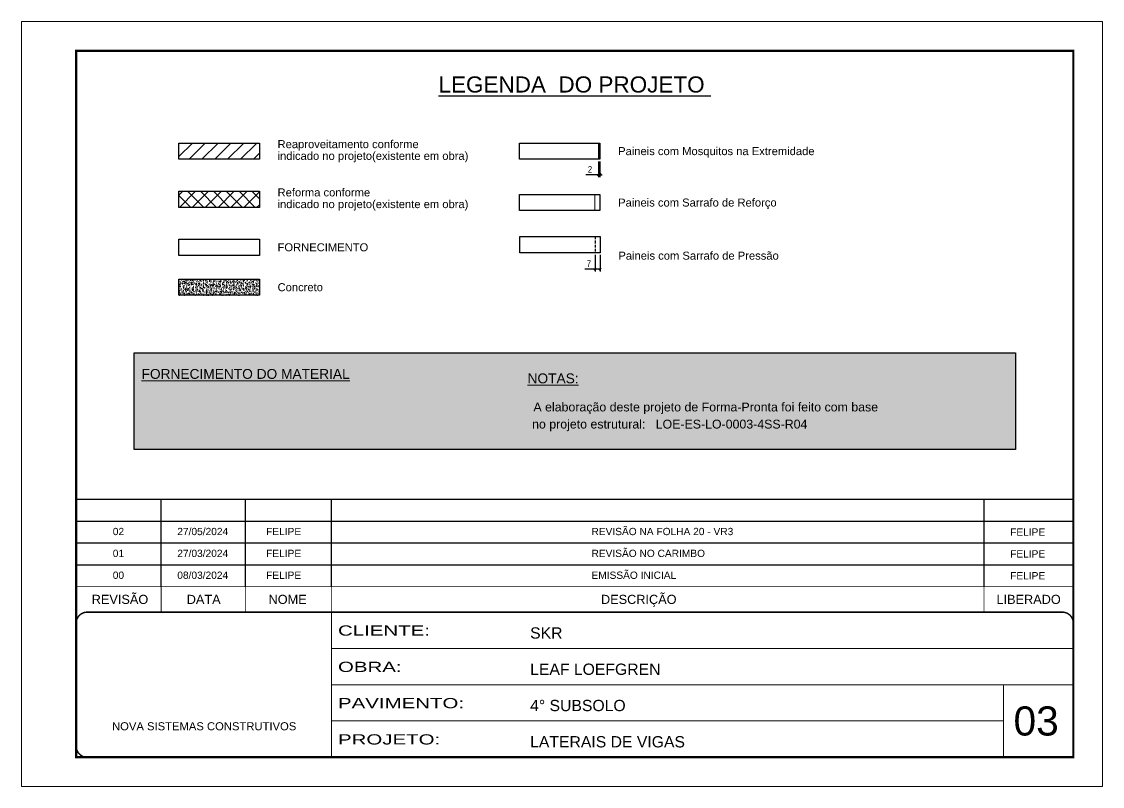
# Model space of a CAD drawing. Extents: x 3309 to 9590, y -2522 to 14608.
# Drawn here: x 6493 to 7978, y 13558 to 14608 of the extents above; entities that cross this region are included whole.
import ezdxf
from ezdxf.enums import TextEntityAlignment as Align

# ---------------------------------------------------------------- set-up
doc = ezdxf.new("R2010")
doc.units = 0
for name, pattern in [('CONTINUO', [0]), ('DASHED', [0.75, 0.5, -0.25]), ('HIDDEN', [0.375, 0.25, -0.125])]:
    doc.linetypes.add(name, pattern=pattern)
for name, color, linetype, lineweight in [('CARIMBO', 255, 'Continuous', 9), ('Folhas', 255, 'Continuous', 9), ('Hachura', 251, 'Continuous', 9), ('SARRAFO DE PRESSAO', 251, 'DASHED', 9)]:
    doc.layers.add(name, color=color, linetype=linetype, lineweight=lineweight)
for name, color, linetype in [('COTA', 241, 'Continuous'), ('Painéis', 200, 'Continuous'), ('SARR_2.2x7', 40, 'Continuous')]:
    doc.layers.add(name, color=color, linetype=linetype)
doc.layers.add('Demarcação 2', color=7, linetype='Continuous', lineweight=9, true_color=0xe0e0e0)
doc.styles.add('ARIAL', font='arial.ttf')
doc.styles.add('COTA TECNICA-50', font='techl___.ttf', dxfattribs={"height": 9})
doc.styles.add('Tecnologia', font='')
doc.styles.get('Tecnologia').set_extended_font_data('Forgotten Futurist')
doc.dimstyles.new('COTA PAINEL-50', dxfattribs={"dimtxt": 9, "dimasz": 3, "dimexe": 3, "dimexo": 3, "dimgap": 3, "dimtad": 1, "dimdec": 1, "dimzin": 12, "dimdsep": 46, "dimtxsty": 'COTA TECNICA-50', "dimblk1": 'OBLIQUE', "dimblk2": 'OBLIQUE', "dimsah": 1, "dimcen": 0.9, "dimclrd": 4, "dimclre": 4, "dimclrt": 240, "dimadec": 1, "dimazin": 3, "dimtfac": 1, "dimtdec": 1, "dimtmove": 0, "dimatfit": 3, "dimfxl": 1, "dimtolj": 1, "dimtzin": 12, "dimarcsym": 0})

# ---------------------------------------------------------------- blocks, each defined once
blk = doc.blocks.new('_Oblique')
at = {"color": 0, "linetype": 'ByBlock', "lineweight": -2}
blk.add_line((-0.5, -0.5), (0.5, 0.5), dxfattribs=at)
blk = doc.blocks.new('*D11')
at = {"layer": 'COTA', "color": 4, "lineweight": -2, "transparency": 16777216}
for p, q in [((7285.5, 14415.9), (7285.5, 14394.5)), ((7287.5, 14415.9), (7287.5, 14394.5)), ((7285.5, 14397.5), (7268, 14397.5)), ((7287.5, 14397.5), (7285.5, 14397.5)), ((7287.5, 14397.5), (7290.5, 14397.5))]:
    blk.add_line(p, q, dxfattribs=at)
at = {"layer": 'Defpoints', "color": 0, "transparency": 16777216}
for p in [(7285.5, 14418.9), (7287.5, 14418.9), (7285.5, 14397.5)]:
    blk.add_point(p, dxfattribs=at)
at = {"layer": 'COTA', "color": 4, "lineweight": -2, "transparency": 16777216, "xscale": 3, "yscale": 3, "zscale": 3}
blk.add_blockref('_Oblique', (7285.5, 14397.5), dxfattribs=at)
at = {"layer": 'COTA', "color": 4, "lineweight": -2, "transparency": 16777216, "xscale": 3, "yscale": 3, "zscale": 3, "rotation": 180}
blk.add_blockref('_Oblique', (7287.5, 14397.5), dxfattribs=at)
at = {"layer": 'COTA', "color": 240, "transparency": 16777216, "insert": (7273.8, 14405), "char_height": 9, "attachment_point": 5, "style": 'COTA TECNICA-50'}
blk.add_mtext('\\A1;2', dxfattribs=at)
blk = doc.blocks.new('*D12')
at = {"layer": 'COTA', "color": 4, "lineweight": -2, "transparency": 16777216}
for p, q in [((7280.9, 14287.5), (7280.9, 14265)), ((7287.9, 14287.5), (7287.9, 14265)), ((7280.9, 14268), (7266.7, 14268)), ((7287.9, 14268), (7280.9, 14268))]:
    blk.add_line(p, q, dxfattribs=at)
at = {"layer": 'Defpoints', "color": 0, "transparency": 16777216}
for p in [(7280.9, 14290.5), (7287.9, 14290.5), (7280.9, 14268)]:
    blk.add_point(p, dxfattribs=at)
at = {"layer": 'COTA', "color": 4, "lineweight": -2, "transparency": 16777216, "xscale": 3, "yscale": 3, "zscale": 3, "rotation": 180}
blk.add_blockref('_Oblique', (7280.9, 14268), dxfattribs=at)
at = {"layer": 'COTA', "color": 4, "lineweight": -2, "transparency": 16777216, "xscale": 3, "yscale": 3, "zscale": 3}
blk.add_blockref('_Oblique', (7287.9, 14268), dxfattribs=at)
at = {"layer": 'COTA', "color": 240, "transparency": 16777216, "insert": (7272.3, 14275.6), "char_height": 9, "attachment_point": 5, "style": 'COTA TECNICA-50'}
blk.add_mtext('\\A1;7', dxfattribs=at)
blk = doc.blocks.new('9999999999')
at = {"color": 30, "linetype": 'CONTINUO'}
for p, q in [((98564.6, 34230.2), (98564.6, 34429.4)), ((98564.6, 34379.6), (99584, 34379.6)), ((98564.6, 34329.8), (99488, 34329.8)), ((99584, 34329.8), (99488, 34329.8)), ((99488, 34329.8), (99488, 34230.2)), ((98564.6, 34280), (99488, 34280))]:
    blk.add_line(p, q, dxfattribs=at)
at = {"color": 30, "linetype": 'CONTINUO', "const_width": 2}
blk.add_lwpolyline([(99584, 34230.2), (99584, 34414.4, 0.414214), (99569, 34429.4), (98229, 34429.4, 0.414214), (98214, 34414.4), (98214, 34245.2, 0.414214), (98229, 34230.2), (99584, 34230.2)], format="xyb", dxfattribs=at)
at = {"layer": 'Folhas'}
blk.add_lwpolyline([(98139, 34190.2), (99624, 34190.2), (99624, 35240.2), (98139, 35240.2)], close=True, dxfattribs=at)
at = {"layer": 'Folhas', "color": 30, "const_width": 3}
blk.add_lwpolyline([(98214, 34230.2), (99584, 34230.2), (99584, 35200.2), (98214, 35200.2)], close=True, dxfattribs=at)
at = {"color": 7, "linetype": 'Continuous', "ltscale": 5, "style": 'ARIAL'}
for s, height, p in [('SKR', 15.48, (98837.7, 34393.1)), ('LEAF LOEFGREN', 15.483, (98837.7, 34343.3)), ('4° SUBSOLO', 15.48, (98837.7, 34293.5)), ('NOVA SISTEMAS CONSTRUTIVOS', 11.059, (98263.2, 34267.2)), ('LATERAIS DE VIGAS', 15.483, (98837.7, 34243.7))]:
    blk.add_text(s, height=height, dxfattribs=at).set_placement(p)
at = {"layer": 'Folhas', "color": 7, "style": 'Tecnologia', "width": 1.5}
for s, p in [('CLIENTE:', (98573.7, 34397.2)), ('OBRA:', (98573.7, 34347.3)), ('PAVIMENTO:', (98573.7, 34297.5)), ('PROJETO:', (98573.7, 34247.7))]:
    blk.add_text(s, height=14, dxfattribs=at).set_placement(p)

msp = doc.modelspace()

# ---------------------------------------------------------------- hatches: boundary and pattern name
at = {"layer": 'COTA', "linetype": 'ByBlock'}
h = msp.add_hatch(dxfattribs=at)
h.set_pattern_fill('AR-CONC', color=256, scale=0.9, style=0)
h.set_pattern_definition([(50, (-91646.109, -20632.345), (6.45534164, -0.56476921), [0.675, -7.425]), (355, (-91646.109, -20632.345), (-1.248762, 6.7697292), [0.54, -5.94]), (100.4514445, (-91645.571, -20632.392), (5.20657962, 6.20495992), [0.57366173, -6.310279]), (46.1842, (-91646.109, -20630.545), (9.605172, -1.4896735), [1.0125, -11.1375]), (96.635635, (-91645.309, -20630.669), (8.4119575, 8.7670674), [0.8604931, -9.4654238]), (351.184164, (-91646.109, -20630.545), (8.4119575, 8.7670674), [0.81, -8.91]), (21, (-91645.209, -20630.995), (5.37216347, -3.62357002), [0.675, -7.425]), (326, (-91645.209, -20630.995), (2.189838, 6.5263504), [0.54, -5.94]), (71.451445, (-91644.7615, -20631.297), (7.5620014, 2.90278038), [0.5736617, -6.310279]), (37.5, (-91646.1092, -20632.3452), (0.1094387, 2.996044684), [0, -5.868, 0, -6.03, 0, -5.9625]), (7.5, (-91646.1092, -20632.3452), (2.36762584, 3.54970541), [0, -3.438, 0, -5.733, 0, -2.2725]), (327.5, (-91648.1162, -20632.3452), (4.804401926, -0.202993846), [0, -2.25, 0, -7.02, 0, -9.315]), (317.5, (-91649.016, -20632.3452), (5.24867552, 0.90094484), [0, -2.925, 0, -4.662, 0, -6.615])])
h.paths.add_polyline_path([(6819.54, 14232.09), (6819.54, 14254.34), (6708.97, 14254.34), (6708.97, 14232.09)])
at = {"layer": 'Demarcação 2'}
h = msp.add_hatch(color=8, dxfattribs=at)
h.set_gradient(color1=(112, 112, 112), one_color=1, tint=1, name='SPHERICAL')
h.paths.add_polyline_path([(6647.3, 14153.27), (7858.56, 14153.27), (7858.56, 14020.26), (6647.3, 14020.26)])
at = {"layer": 'Hachura', "linetype": 'ByBlock'}
h = msp.add_hatch(dxfattribs=at)
h.set_pattern_fill('ANSI31', color=256, scale=100)
h.set_pattern_definition([(45, (-110441.16, -20632.345), (-8.8388348, 8.8388348), [])])
h.paths.add_polyline_path([(6819.54, 14441.18), (6708.97, 14441.18), (6708.97, 14418.93), (6819.54, 14418.93)])
h = msp.add_hatch(dxfattribs=at)
h.set_pattern_fill('ANSI37', color=256, scale=100)
h.set_pattern_definition([(45, (-110441.16, -20632.345), (-8.8388348, 8.8388348), []), (135, (-110441.16, -20632.345), (-8.8388348, -8.8388348), [])])
h.paths.add_polyline_path([(6819.54, 14374.95), (6708.97, 14374.95), (6708.97, 14352.7), (6819.54, 14352.7)])

# ---------------------------------------------------------------- linework, layer by layer
at = {"color": 30}
for p, q in [((6567.87, 13952.1), (7937.87, 13952.1)), ((6684.63, 13832.1), (6684.63, 13952.1)), ((6800.29, 13832.1), (6800.29, 13952.1)), ((6918.45, 13832.1), (6918.45, 13952.1)), ((7815.21, 13832.1), (7815.21, 13952.1)), ((6567.87, 13922.1), (7937.87, 13922.1)), ((6567.87, 13892.1), (7937.87, 13892.1)), ((6567.87, 13862.1), (7937.87, 13862.1))]:
    msp.add_line(p, q, dxfattribs=at)
msp.add_lwpolyline([(6647.3, 14153.27), (7858.56, 14153.27), (7858.56, 14020.26), (6647.3, 14020.26)], close=True, dxfattribs=at)
at = {"color": 30, "const_width": 1}
for points in [[(6567.87, 13832.1), (7937.87, 13832.1)], [(6684.63, 13832.1), (6684.63, 13797.1)], [(6800.29, 13832.1), (6800.29, 13797.1)], [(6918.45, 13832.1), (6918.45, 13797.1)], [(7815.21, 13832.1), (7815.21, 13797.1)]]:
    msp.add_lwpolyline(points, dxfattribs=at)
at = {"layer": 'COTA', "linetype": 'ByBlock'}
msp.add_lwpolyline([(6708.97, 14254.34), (6819.54, 14254.34), (6819.54, 14232.09), (6708.97, 14232.09)], close=True, dxfattribs=at)
at = {"layer": 'Painéis'}
msp.add_line((7285.51, 14441.18), (7285.51, 14418.93), dxfattribs=at)
for points in [[(6708.97, 14441.18), (6819.54, 14441.18), (6819.54, 14418.93), (6708.97, 14418.93)], [(7176.94, 14441.18), (7287.51, 14441.18), (7287.51, 14418.93), (7176.94, 14418.93)], [(6708.97, 14374.95), (6819.54, 14374.95), (6819.54, 14352.7), (6708.97, 14352.7)], [(7176.94, 14370.58), (7287.51, 14370.58), (7287.51, 14348.33), (7176.94, 14348.33)], [(6708.97, 14309.14), (6819.54, 14309.14), (6819.54, 14286.89), (6708.97, 14286.89)], [(7177.3, 14312.75), (7287.87, 14312.75), (7287.87, 14290.5), (7177.3, 14290.5)]]:
    msp.add_lwpolyline(points, close=True, dxfattribs=at)
at = {"layer": 'SARR_2.2x7', "linetype": 'HIDDEN', "ltscale": 15}
msp.add_line((7280.87, 14312.75), (7280.87, 14290.5), dxfattribs=at)
at = {"layer": 'SARRAFO DE PRESSAO'}
for p, q in [((7280.51, 14370.58), (7284.01, 14370.58)), ((7280.51, 14370.58), (7280.51, 14348.33)), ((7287.51, 14370.58), (7284.01, 14370.58)), ((7287.51, 14370.58), (7287.51, 14348.33)), ((7280.51, 14348.33), (7284.01, 14348.33)), ((7287.51, 14348.33), (7284.01, 14348.33))]:
    msp.add_line(p, q, dxfattribs=at)

# ---------------------------------------------------------------- block references
at = {"layer": 'SARRAFO DE PRESSAO', "color": 6, "linetype": 'ByBlock'}
msp.add_blockref('9999999999', (-91646.11, -20632.35), dxfattribs=at)

# ---------------------------------------------------------------- texts
at = {"color": 0, "linetype": 'Continuous', "ltscale": 5, "style": 'ARIAL'}
msp.add_text('%%ULEGENDA  DO PROJETO ', height=22.1184, dxfattribs=at).set_placement((7252.78, 14510.54), align=Align.CENTER)
at = {"style": 'ARIAL'}
for s, p in [('REVISÃO', (6628.05, 13814.6)), ('DATA', (6743.03, 13814.6)), ('NOME', (6858.39, 13814.6)), ('DESCRIÇÃO', (7340.84, 13814.6)), ('LIBERADO', (7876.51, 13814.6))]:
    msp.add_text(s, height=12.5, dxfattribs=at).set_placement(p, align=Align.MIDDLE_CENTER)
at = {"layer": 'CARIMBO', "style": 'ARIAL'}
for s, p in [('Reaproveitamento conforme ', (6844.54, 14439.63)), ('Paineis com Mosquitos na Extremidade', (7312.51, 14430.06)), ('indicado no projeto(existente em obra)', (6844.54, 14423.54)), ('Reforma conforme ', (6844.54, 14373.4)), ('indicado no projeto(existente em obra)', (6844.54, 14357.31)), ('Paineis com Sarrafo de Reforço', (7312.51, 14359.46)), ('FORNECIMENTO', (6844.54, 14298.02)), ('Paineis com Sarrafo de Pressão', (7312.87, 14286.56)), ('Concreto', (6844.54, 14243.21))]:
    msp.add_text(s, height=11, dxfattribs=at).set_placement(p, align=Align.MIDDLE_LEFT)
at = {"layer": 'CARIMBO', "color": 5, "style": 'ARIAL'}
for s, height, p in [('%%UFORNECIMENTO DO MATERIAL', 13.5, (6657.64, 14117.4)), ('%%UNOTAS:', 13.5, (7188.04, 14111.28)), ('  A elaboração deste projeto de Forma-Pronta foi feito com base', 12.15, (7186.68, 14072.67)), ('  no projeto estrutural:', 12.15, (7184.86, 14049.19))]:
    msp.add_text(s, height=height, dxfattribs=at).set_placement(p)
at = {"layer": 'CARIMBO', "color": 1, "style": 'ARIAL'}
msp.add_text('LOE-ES-LO-0003-4SS-R04', height=12.15, dxfattribs=at).set_placement((7364.09, 14049.19))
at = {"layer": 'CARIMBO', "style": 'ARIAL'}
for s, p in [('REVISÃO NA FOLHA 20 - VR3', (7275.87, 13902.79)), ('02', (6618.14, 13902.79)), ('27/05/2024', (6706.78, 13902.79)), ('FELIPE', (6828.82, 13902.79)), ('REVISÃO NO CARIMBO', (7275.87, 13872.79)), ('01', (6618.14, 13872.79)), ('27/03/2024', (6706.78, 13872.79)), ('FELIPE', (6828.82, 13872.79)), ('EMISSÃO INICIAL', (7275.87, 13842.79)), ('00', (6618.14, 13842.79)), ('08/03/2024', (6706.78, 13842.79)), ('FELIPE', (6828.82, 13842.79))]:
    msp.add_text(s, height=10, dxfattribs=at).set_placement(p)
at = {"layer": 'CARIMBO', "color": 7, "style": 'ARIAL'}
msp.add_text('03', height=40, dxfattribs=at).set_placement((7855.78, 13627.66))
at = {"layer": 'CARIMBO', "style": 'ARIAL'}
for p in [(7875.22, 13907.1), (7875.22, 13877.1), (7875.22, 13847.1)]:
    msp.add_attdef('FELIPE', text='', height=10, dxfattribs=at).set_placement(p, align=Align.MIDDLE_CENTER)

# ---------------------------------------------------------------- dimensions: what is measured, and where the dimension line sits
at = {"layer": 'COTA'}
for base, p1, p2, picture, middle in [((7285.51, 14397.51), (7287.51, 14418.93), (7285.51, 14418.93), '*D11', (7273.76, 14405.01)), ((7280.87, 14268.02), (7287.87, 14290.5), (7280.87, 14290.5), '*D12', (7272.29, 14275.58))]:
    dim = msp.add_linear_dim(base=base, p1=p1, p2=p2, dimstyle='COTA PAINEL-50', dxfattribs=at)
    dim.commit()
    dim.dimension.update_dxf_attribs({"geometry": picture, "text_midpoint": middle})

doc.saveas('drawing.dxf')
